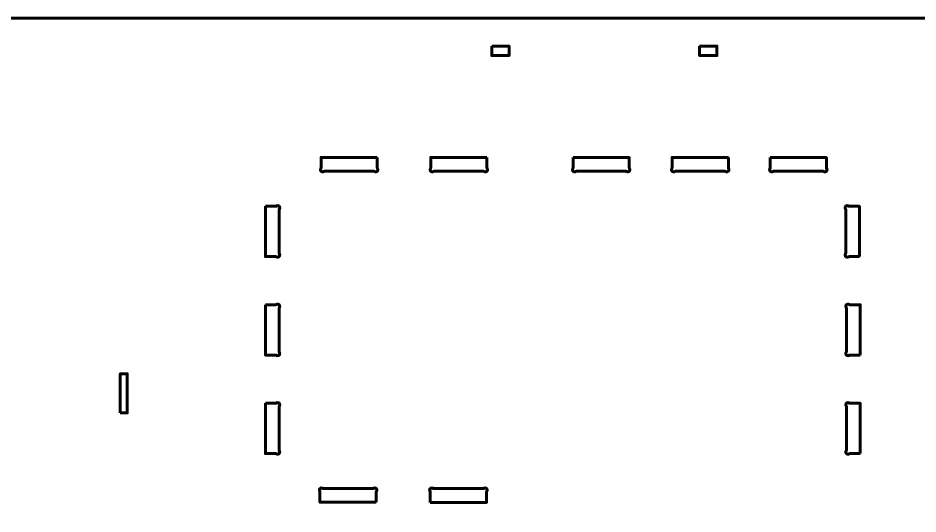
# Model space of a CAD drawing. Header units: millimetres. Extents: x -607 to 1451, y -798 to 283.
# Drawn here: x 677.7 to 1075.9, y -266 to -46.6 of the extents above; entities that cross this region are included whole.
import ezdxf

# ---------------------------------------------------------------- set-up
doc = ezdxf.new("R2010")
doc.units = ezdxf.units.MM
doc.header["$MEASUREMENT"] = 0
doc.layers.add('layer 1', color=7, linetype='Continuous')

msp = doc.modelspace()

# ---------------------------------------------------------------- linework, layer by layer
at = {"layer": 'layer 1', "color": 142, "lineweight": 60}
for points, knots in [([(1117.1627, -46.5687), (1117.1627, -46.5687), (494.845, -46.5687), (494.845, -46.5687), (494.845, -46.5687), (494.845, -46.5687), (494.845, -558.5845), (494.845, -558.5845), (494.845, -558.5845), (494.845, -558.5845), (1117.1627, -558.5845), (1117.1627, -558.5845), (1117.1627, -558.5845), (1117.1627, -558.5845), (1117.1627, -46.5687), (1117.1627, -46.5687)], [0, 0, 0, 0, 0.2, 0.2, 0.2, 0.2, 0.4, 0.4, 0.4, 0.4, 0.6, 0.6, 0.6, 0.6, 1, 1, 1, 1]), ([(887.271, -58.9954), (887.271, -58.9954), (894.9439, -58.9954), (894.9439, -58.9954), (894.9439, -58.9954), (894.9439, -58.9954), (894.9439, -63.164), (894.9439, -63.164), (894.9439, -63.164), (894.9439, -63.164), (887.271, -63.164), (887.271, -63.164), (887.271, -63.164), (887.271, -63.164), (887.271, -58.9954), (887.271, -58.9954)], [0, 0, 0, 0, 0.2, 0.2, 0.2, 0.2, 0.4, 0.4, 0.4, 0.4, 0.6, 0.6, 0.6, 0.6, 1, 1, 1, 1]), ([(979.2138, -58.9954), (979.2138, -58.9954), (986.8867, -58.9954), (986.8867, -58.9954), (986.8867, -58.9954), (986.8867, -58.9954), (986.8867, -63.164), (986.8867, -63.164), (986.8867, -63.164), (986.8867, -63.164), (979.2138, -63.164), (979.2138, -63.164), (979.2138, -63.164), (979.2138, -63.164), (979.2138, -58.9954), (979.2138, -58.9954)], [0, 0, 0, 0, 0.2, 0.2, 0.2, 0.2, 0.4, 0.4, 0.4, 0.4, 0.6, 0.6, 0.6, 0.6, 1, 1, 1, 1]), ([(836.649, -108.2753), (836.649, -108.2753), (836.649, -113.0059), (836.649, -113.0059), (836.649, -113.0059), (836.8243, -113.1806), (836.9327, -113.4232), (836.9327, -113.6907), (836.9327, -113.6907), (836.9327, -114.2254), (836.4992, -114.659), (835.9643, -114.659), (835.9643, -114.659), (835.6968, -114.6588), (835.4547, -114.5506), (835.2795, -114.3754), (835.2795, -114.3754), (835.2795, -114.3754), (813.1306, -114.3754), (813.1306, -114.3754), (813.1306, -114.3754), (812.9554, -114.5503), (812.7131, -114.659), (812.4456, -114.659), (812.4456, -114.659), (811.9109, -114.6588), (811.4773, -114.2255), (811.4773, -113.6907), (811.4773, -113.6907), (811.4773, -113.4232), (811.5857, -113.1811), (811.761, -113.0059), (811.761, -113.0059), (811.761, -113.0059), (811.761, -108.2753), (811.761, -108.2753), (811.761, -108.2753), (811.761, -108.2753), (836.649, -108.2753), (836.649, -108.2753)], [0, 0, 0, 0, 0.09090909, 0.09090909, 0.09090909, 0.09090909, 0.18181818, 0.18181818, 0.18181818, 0.18181818, 0.27272727, 0.27272727, 0.27272727, 0.27272727, 0.36363636, 0.36363636, 0.36363636, 0.36363636, 0.45454545, 0.45454545, 0.45454545, 0.45454545, 0.54545455, 0.54545455, 0.54545455, 0.54545455, 0.63636364, 0.63636364, 0.63636364, 0.63636364, 0.72727273, 0.72727273, 0.72727273, 0.72727273, 0.81818182, 0.81818182, 0.81818182, 0.81818182, 1, 1, 1, 1]), ([(885.1641, -108.2753), (885.1641, -108.2753), (885.1641, -113.0059), (885.1641, -113.0059), (885.1641, -113.0059), (885.3394, -113.1806), (885.4478, -113.4232), (885.4478, -113.6907), (885.4478, -113.6907), (885.4478, -114.2254), (885.0143, -114.659), (884.4794, -114.659), (884.4794, -114.659), (884.2119, -114.6588), (883.9698, -114.5506), (883.7946, -114.3754), (883.7946, -114.3754), (883.7946, -114.3754), (861.6457, -114.3754), (861.6457, -114.3754), (861.6457, -114.3754), (861.4705, -114.5503), (861.2282, -114.659), (860.9607, -114.659), (860.9607, -114.659), (860.426, -114.6588), (859.9924, -114.2255), (859.9924, -113.6907), (859.9924, -113.6907), (859.9924, -113.4232), (860.1008, -113.1811), (860.2761, -113.0059), (860.2761, -113.0059), (860.2761, -113.0059), (860.2761, -108.2753), (860.2761, -108.2753), (860.2761, -108.2753), (860.2761, -108.2753), (885.1641, -108.2753), (885.1641, -108.2753)], [0, 0, 0, 0, 0.09090909, 0.09090909, 0.09090909, 0.09090909, 0.18181818, 0.18181818, 0.18181818, 0.18181818, 0.27272727, 0.27272727, 0.27272727, 0.27272727, 0.36363636, 0.36363636, 0.36363636, 0.36363636, 0.45454545, 0.45454545, 0.45454545, 0.45454545, 0.54545455, 0.54545455, 0.54545455, 0.54545455, 0.63636364, 0.63636364, 0.63636364, 0.63636364, 0.72727273, 0.72727273, 0.72727273, 0.72727273, 0.81818182, 0.81818182, 0.81818182, 0.81818182, 1, 1, 1, 1]), ([(923.2761, -108.298), (923.2761, -109.0805), (923.2761, -111.4448), (923.2761, -113.0059), (923.2761, -113.0059), (923.1008, -113.1811), (922.9924, -113.4232), (922.9924, -113.6907), (922.9924, -113.6907), (922.9924, -114.2254), (923.4259, -114.659), (923.9608, -114.659), (923.9608, -114.659), (924.2283, -114.6588), (924.4705, -114.5506), (924.6457, -114.3754), (924.6457, -114.3754), (924.6457, -114.3754), (946.7946, -114.3754), (946.7946, -114.3754), (946.7946, -114.3754), (946.9698, -114.5503), (947.2119, -114.659), (947.4794, -114.659), (947.4794, -114.659), (948.0143, -114.6588), (948.4478, -114.2255), (948.4478, -113.6907), (948.4478, -113.6907), (948.4478, -113.4232), (948.3393, -113.181), (948.1641, -113.0059), (948.1641, -113.0059), (948.1641, -113.0059), (948.1641, -108.6518), (948.1641, -108.2981), (948.1641, -108.2981), (948.1641, -108.2981), (923.2761, -108.298), (923.2761, -108.298)], [0, 0, 0, 0, 0.09090909, 0.09090909, 0.09090909, 0.09090909, 0.18181818, 0.18181818, 0.18181818, 0.18181818, 0.27272727, 0.27272727, 0.27272727, 0.27272727, 0.36363636, 0.36363636, 0.36363636, 0.36363636, 0.45454545, 0.45454545, 0.45454545, 0.45454545, 0.54545455, 0.54545455, 0.54545455, 0.54545455, 0.63636364, 0.63636364, 0.63636364, 0.63636364, 0.72727273, 0.72727273, 0.72727273, 0.72727273, 0.81818182, 0.81818182, 0.81818182, 0.81818182, 1, 1, 1, 1]), ([(991.9698, -108.2753), (991.9698, -108.2753), (991.9698, -113.0059), (991.9698, -113.0059), (991.9698, -113.0059), (992.1451, -113.1806), (992.2535, -113.4232), (992.2535, -113.6907), (992.2535, -113.6907), (992.2535, -114.2254), (991.82, -114.659), (991.2851, -114.659), (991.2851, -114.659), (991.0176, -114.6588), (990.7755, -114.5506), (990.6003, -114.3754), (990.6003, -114.3754), (990.6003, -114.3754), (968.4514, -114.3754), (968.4514, -114.3754), (968.4514, -114.3754), (968.2762, -114.5503), (968.0339, -114.659), (967.7664, -114.659), (967.7664, -114.659), (967.2317, -114.6588), (966.7981, -114.2255), (966.7981, -113.6907), (966.7981, -113.6907), (966.7981, -113.4232), (966.9065, -113.1811), (967.0818, -113.0059), (967.0818, -113.0059), (967.0818, -113.0059), (967.0818, -108.2753), (967.0818, -108.2753), (967.0818, -108.2753), (967.0818, -108.2753), (991.9698, -108.2753), (991.9698, -108.2753)], [0, 0, 0, 0, 0.09090909, 0.09090909, 0.09090909, 0.09090909, 0.18181818, 0.18181818, 0.18181818, 0.18181818, 0.27272727, 0.27272727, 0.27272727, 0.27272727, 0.36363636, 0.36363636, 0.36363636, 0.36363636, 0.45454545, 0.45454545, 0.45454545, 0.45454545, 0.54545455, 0.54545455, 0.54545455, 0.54545455, 0.63636364, 0.63636364, 0.63636364, 0.63636364, 0.72727273, 0.72727273, 0.72727273, 0.72727273, 0.81818182, 0.81818182, 0.81818182, 0.81818182, 1, 1, 1, 1]), ([(1010.4818, -108.298), (1010.4818, -109.0805), (1010.4818, -111.4448), (1010.4818, -113.0059), (1010.4818, -113.0059), (1010.3065, -113.1811), (1010.1981, -113.4232), (1010.1981, -113.6907), (1010.1981, -113.6907), (1010.1981, -114.2254), (1010.6316, -114.659), (1011.1665, -114.659), (1011.1665, -114.659), (1011.434, -114.6588), (1011.6762, -114.5506), (1011.8514, -114.3754), (1011.8514, -114.3754), (1011.8514, -114.3754), (1034.0003, -114.3754), (1034.0003, -114.3754), (1034.0003, -114.3754), (1034.1755, -114.5503), (1034.4176, -114.659), (1034.6851, -114.659), (1034.6851, -114.659), (1035.22, -114.6588), (1035.6535, -114.2255), (1035.6535, -113.6907), (1035.6535, -113.6907), (1035.6535, -113.4232), (1035.545, -113.181), (1035.3698, -113.0059), (1035.3698, -113.0059), (1035.3698, -113.0059), (1035.3698, -108.6518), (1035.3698, -108.2981), (1035.3698, -108.2981), (1035.3698, -108.2981), (1010.4818, -108.298), (1010.4818, -108.298)], [0, 0, 0, 0, 0.09090909, 0.09090909, 0.09090909, 0.09090909, 0.18181818, 0.18181818, 0.18181818, 0.18181818, 0.27272727, 0.27272727, 0.27272727, 0.27272727, 0.36363636, 0.36363636, 0.36363636, 0.36363636, 0.45454545, 0.45454545, 0.45454545, 0.45454545, 0.54545455, 0.54545455, 0.54545455, 0.54545455, 0.63636364, 0.63636364, 0.63636364, 0.63636364, 0.72727273, 0.72727273, 0.72727273, 0.72727273, 0.81818182, 0.81818182, 0.81818182, 0.81818182, 1, 1, 1, 1]), ([(787.1772, -129.8591), (787.1772, -129.8591), (787.1772, -152.1327), (787.1772, -152.1327), (787.1772, -152.1327), (788.1457, -152.1327), (790.318, -152.1327), (791.8791, -152.1327), (791.8791, -152.1327), (792.0542, -152.308), (792.2965, -152.4164), (792.5639, -152.4164), (792.5639, -152.4164), (793.0987, -152.4164), (793.5323, -151.9829), (793.5323, -151.4481), (793.5323, -151.4481), (793.5323, -151.1806), (793.4239, -150.9384), (793.2486, -150.7632), (793.2486, -150.7632), (793.2486, -150.7632), (793.2486, -131.2284), (793.2486, -131.2284), (793.2486, -131.2284), (793.4238, -131.0534), (793.5323, -130.8111), (793.5323, -130.5436), (793.5323, -130.5436), (793.5323, -130.009), (793.0988, -129.5753), (792.5639, -129.5753), (792.5639, -129.5753), (792.2963, -129.5754), (792.0542, -129.6837), (791.879, -129.859), (791.879, -129.859), (790.318, -129.8591), (788.1457, -129.859), (787.1772, -129.859)], [0, 0, 0, 0, 0.09090909, 0.09090909, 0.09090909, 0.09090909, 0.18181818, 0.18181818, 0.18181818, 0.18181818, 0.27272727, 0.27272727, 0.27272727, 0.27272727, 0.36363636, 0.36363636, 0.36363636, 0.36363636, 0.45454545, 0.45454545, 0.45454545, 0.45454545, 0.54545455, 0.54545455, 0.54545455, 0.54545455, 0.63636364, 0.63636364, 0.63636364, 0.63636364, 0.72727273, 0.72727273, 0.72727273, 0.72727273, 0.81818182, 0.81818182, 0.81818182, 0.81818182, 1, 1, 1, 1]), ([(1049.9972, -152.0903), (1049.0287, -152.0903), (1046.8564, -152.0908), (1045.2954, -152.0908), (1045.2954, -152.0908), (1045.1202, -152.2657), (1044.8779, -152.3745), (1044.6105, -152.3745), (1044.6105, -152.3745), (1044.0757, -152.3741), (1043.6421, -151.941), (1043.6421, -151.4061), (1043.6421, -151.4061), (1043.6421, -151.1384), (1043.7505, -150.8965), (1043.9258, -150.7213), (1043.9258, -150.7213), (1043.9258, -150.7213), (1043.9258, -131.1866), (1043.9258, -131.1866), (1043.9258, -131.1866), (1043.7506, -131.0112), (1043.6421, -130.7693), (1043.6421, -130.5017), (1043.6421, -130.5017), (1043.6421, -129.9669), (1044.0756, -129.5333), (1044.6105, -129.5333), (1044.6105, -129.5333), (1044.8781, -129.533), (1045.1202, -129.6418), (1045.2953, -129.817), (1045.2953, -129.817), (1045.2953, -129.817), (1049.6006, -129.817), (1049.9972, -129.817), (1049.9972, -129.817), (1049.9972, -129.817), (1049.9972, -152.0903), (1049.9972, -152.0903)], [0, 0, 0, 0, 0.09090909, 0.09090909, 0.09090909, 0.09090909, 0.18181818, 0.18181818, 0.18181818, 0.18181818, 0.27272727, 0.27272727, 0.27272727, 0.27272727, 0.36363636, 0.36363636, 0.36363636, 0.36363636, 0.45454545, 0.45454545, 0.45454545, 0.45454545, 0.54545455, 0.54545455, 0.54545455, 0.54545455, 0.63636364, 0.63636364, 0.63636364, 0.63636364, 0.72727273, 0.72727273, 0.72727273, 0.72727273, 0.81818182, 0.81818182, 0.81818182, 0.81818182, 1, 1, 1, 1]), ([(787.1772, -173.4304), (788.1457, -173.4304), (790.3179, -173.4304), (791.879, -173.4304), (791.879, -173.4304), (792.0542, -173.2551), (792.2964, -173.1467), (792.5639, -173.1467), (792.5639, -173.1467), (793.0987, -173.1467), (793.5323, -173.5803), (793.5323, -174.1151), (793.5323, -174.1151), (793.5323, -174.3826), (793.4239, -174.6246), (793.2486, -174.7999), (793.2486, -174.7999), (793.2486, -174.7999), (793.2486, -194.3347), (793.2486, -194.3347), (793.2486, -194.3347), (793.4238, -194.51), (793.5323, -194.752), (793.5323, -195.0195), (793.5323, -195.0195), (793.5323, -195.5544), (793.0988, -195.9879), (792.5639, -195.9879), (792.5639, -195.9879), (792.2963, -195.988), (792.0542, -195.8794), (791.879, -195.7041), (791.879, -195.7041), (790.318, -195.7043), (788.1457, -195.7041), (787.1772, -195.7041), (787.1772, -195.7041), (787.1772, -195.7041), (787.1772, -173.4304), (787.1772, -173.4304)], [0, 0, 0, 0, 0.09090909, 0.09090909, 0.09090909, 0.09090909, 0.18181818, 0.18181818, 0.18181818, 0.18181818, 0.27272727, 0.27272727, 0.27272727, 0.27272727, 0.36363636, 0.36363636, 0.36363636, 0.36363636, 0.45454545, 0.45454545, 0.45454545, 0.45454545, 0.54545455, 0.54545455, 0.54545455, 0.54545455, 0.63636364, 0.63636364, 0.63636364, 0.63636364, 0.72727273, 0.72727273, 0.72727273, 0.72727273, 0.81818182, 0.81818182, 0.81818182, 0.81818182, 1, 1, 1, 1]), ([(1050.2972, -195.6622), (1049.3287, -195.6622), (1047.1565, -195.6622), (1045.5954, -195.6622), (1045.5954, -195.6622), (1045.4202, -195.8375), (1045.178, -195.9459), (1044.9105, -195.9459), (1044.9105, -195.9459), (1044.3757, -195.9459), (1043.9421, -195.5123), (1043.9421, -194.9775), (1043.9421, -194.9775), (1043.9421, -194.71), (1044.0505, -194.468), (1044.2258, -194.2927), (1044.2258, -194.2927), (1044.2258, -194.2927), (1044.2258, -174.7579), (1044.2258, -174.7579), (1044.2258, -174.7579), (1044.0506, -174.5826), (1043.9421, -174.3406), (1043.9421, -174.0731), (1043.9421, -174.0731), (1043.9421, -173.5382), (1044.3756, -173.1047), (1044.9105, -173.1047), (1044.9105, -173.1047), (1045.1781, -173.1046), (1045.4202, -173.2132), (1045.5954, -173.3885), (1045.5954, -173.3885), (1047.1564, -173.3883), (1049.3287, -173.3885), (1050.2972, -173.3885), (1050.2972, -173.3885), (1050.2972, -173.3885), (1050.2972, -195.6622), (1050.2972, -195.6622)], [0, 0, 0, 0, 0.09090909, 0.09090909, 0.09090909, 0.09090909, 0.18181818, 0.18181818, 0.18181818, 0.18181818, 0.27272727, 0.27272727, 0.27272727, 0.27272727, 0.36363636, 0.36363636, 0.36363636, 0.36363636, 0.45454545, 0.45454545, 0.45454545, 0.45454545, 0.54545455, 0.54545455, 0.54545455, 0.54545455, 0.63636364, 0.63636364, 0.63636364, 0.63636364, 0.72727273, 0.72727273, 0.72727273, 0.72727273, 0.81818182, 0.81818182, 0.81818182, 0.81818182, 1, 1, 1, 1]), ([(722.9427, -221.2587), (722.9427, -221.2587), (722.9427, -203.9285), (722.9427, -203.9285), (722.9427, -203.9285), (722.9427, -203.9285), (726.0514, -203.9285), (726.0514, -203.9285), (726.0514, -203.9285), (726.0514, -203.9285), (726.0514, -221.2587), (726.0514, -221.2587), (726.0514, -221.2587), (726.0514, -221.2587), (722.9427, -221.2587), (722.9427, -221.2587)], [0, 0, 0, 0, 0.2, 0.2, 0.2, 0.2, 0.4, 0.4, 0.4, 0.4, 0.6, 0.6, 0.6, 0.6, 1, 1, 1, 1]), ([(787.1772, -217.0023), (788.1457, -217.0023), (790.318, -217.0018), (791.879, -217.0018), (791.879, -217.0018), (792.0542, -216.8269), (792.2965, -216.7181), (792.5639, -216.7181), (792.5639, -216.7181), (793.0987, -216.7185), (793.5323, -217.1516), (793.5323, -217.6865), (793.5323, -217.6865), (793.5323, -217.9542), (793.4239, -218.1961), (793.2486, -218.3713), (793.2486, -218.3713), (793.2486, -218.3713), (793.2486, -237.906), (793.2486, -237.906), (793.2486, -237.906), (793.4238, -238.0814), (793.5323, -238.3233), (793.5323, -238.5909), (793.5323, -238.5909), (793.5323, -239.1257), (793.0988, -239.5593), (792.5639, -239.5593), (792.5639, -239.5593), (792.2963, -239.5596), (792.0542, -239.4508), (791.8791, -239.2756), (791.8791, -239.2756), (791.8791, -239.2756), (787.5738, -239.2756), (787.1772, -239.2756), (787.1772, -239.2756), (787.1772, -239.2756), (787.1772, -217.0023), (787.1772, -217.0023)], [0, 0, 0, 0, 0.09090909, 0.09090909, 0.09090909, 0.09090909, 0.18181818, 0.18181818, 0.18181818, 0.18181818, 0.27272727, 0.27272727, 0.27272727, 0.27272727, 0.36363636, 0.36363636, 0.36363636, 0.36363636, 0.45454545, 0.45454545, 0.45454545, 0.45454545, 0.54545455, 0.54545455, 0.54545455, 0.54545455, 0.63636364, 0.63636364, 0.63636364, 0.63636364, 0.72727273, 0.72727273, 0.72727273, 0.72727273, 0.81818182, 0.81818182, 0.81818182, 0.81818182, 1, 1, 1, 1]), ([(1050.2972, -239.2335), (1050.2972, -239.2335), (1050.2972, -216.9599), (1050.2972, -216.9599), (1050.2972, -216.9599), (1049.3287, -216.9599), (1047.1564, -216.9599), (1045.5953, -216.9599), (1045.5953, -216.9599), (1045.4202, -216.7846), (1045.1779, -216.6762), (1044.9105, -216.6762), (1044.9105, -216.6762), (1044.3757, -216.6762), (1043.9421, -217.1097), (1043.9421, -217.6445), (1043.9421, -217.6445), (1043.9421, -217.912), (1044.0505, -218.1542), (1044.2258, -218.3294), (1044.2258, -218.3294), (1044.2258, -218.3294), (1044.2258, -237.8642), (1044.2258, -237.8642), (1044.2258, -237.8642), (1044.0506, -238.0392), (1043.9421, -238.2815), (1043.9421, -238.549), (1043.9421, -238.549), (1043.9421, -239.0836), (1044.3756, -239.5173), (1044.9105, -239.5173), (1044.9105, -239.5173), (1045.1781, -239.5172), (1045.4202, -239.4089), (1045.5954, -239.2336), (1045.5954, -239.2336), (1047.1564, -239.2335), (1049.3287, -239.2336), (1050.2972, -239.2336)], [0, 0, 0, 0, 0.09090909, 0.09090909, 0.09090909, 0.09090909, 0.18181818, 0.18181818, 0.18181818, 0.18181818, 0.27272727, 0.27272727, 0.27272727, 0.27272727, 0.36363636, 0.36363636, 0.36363636, 0.36363636, 0.45454545, 0.45454545, 0.45454545, 0.45454545, 0.54545455, 0.54545455, 0.54545455, 0.54545455, 0.63636364, 0.63636364, 0.63636364, 0.63636364, 0.72727273, 0.72727273, 0.72727273, 0.72727273, 0.81818182, 0.81818182, 0.81818182, 0.81818182, 1, 1, 1, 1]), ([(836.1926, -260.7946), (836.1926, -260.0121), (836.1926, -257.6478), (836.1926, -256.0867), (836.1926, -256.0867), (836.3679, -255.9115), (836.4763, -255.6694), (836.4763, -255.4019), (836.4763, -255.4019), (836.4763, -254.8672), (836.0428, -254.4336), (835.5079, -254.4336), (835.5079, -254.4336), (835.2404, -254.4338), (834.9982, -254.542), (834.823, -254.7172), (834.823, -254.7172), (834.823, -254.7172), (812.6741, -254.7172), (812.6741, -254.7172), (812.6741, -254.7172), (812.4989, -254.5423), (812.2568, -254.4336), (811.9893, -254.4336), (811.9893, -254.4336), (811.4544, -254.4338), (811.0209, -254.8671), (811.0209, -255.4019), (811.0209, -255.4019), (811.0209, -255.6694), (811.1294, -255.9116), (811.3046, -256.0867), (811.3046, -256.0867), (811.3046, -256.0867), (811.3046, -260.4408), (811.3046, -260.7945), (811.3046, -260.7945), (811.3046, -260.7945), (836.1926, -260.7946), (836.1926, -260.7946)], [0, 0, 0, 0, 0.09090909, 0.09090909, 0.09090909, 0.09090909, 0.18181818, 0.18181818, 0.18181818, 0.18181818, 0.27272727, 0.27272727, 0.27272727, 0.27272727, 0.36363636, 0.36363636, 0.36363636, 0.36363636, 0.45454545, 0.45454545, 0.45454545, 0.45454545, 0.54545455, 0.54545455, 0.54545455, 0.54545455, 0.63636364, 0.63636364, 0.63636364, 0.63636364, 0.72727273, 0.72727273, 0.72727273, 0.72727273, 0.81818182, 0.81818182, 0.81818182, 0.81818182, 1, 1, 1, 1]), ([(860.1046, -260.8173), (860.1046, -260.8173), (860.1046, -256.0867), (860.1046, -256.0867), (860.1046, -256.0867), (859.9293, -255.912), (859.8209, -255.6694), (859.8209, -255.4019), (859.8209, -255.4019), (859.8209, -254.8672), (860.2544, -254.4336), (860.7893, -254.4336), (860.7893, -254.4336), (861.0568, -254.4338), (861.2989, -254.542), (861.4741, -254.7172), (861.4741, -254.7172), (861.4741, -254.7172), (883.623, -254.7172), (883.623, -254.7172), (883.623, -254.7172), (883.7982, -254.5423), (884.0405, -254.4336), (884.308, -254.4336), (884.308, -254.4336), (884.8427, -254.4338), (885.2763, -254.8671), (885.2763, -255.4019), (885.2763, -255.4019), (885.2763, -255.6694), (885.1679, -255.9115), (884.9926, -256.0867), (884.9926, -256.0867), (884.9926, -256.0867), (884.9926, -260.8173), (884.9926, -260.8173), (884.9926, -260.8173), (884.9926, -260.8173), (860.1046, -260.8173), (860.1046, -260.8173)], [0, 0, 0, 0, 0.09090909, 0.09090909, 0.09090909, 0.09090909, 0.18181818, 0.18181818, 0.18181818, 0.18181818, 0.27272727, 0.27272727, 0.27272727, 0.27272727, 0.36363636, 0.36363636, 0.36363636, 0.36363636, 0.45454545, 0.45454545, 0.45454545, 0.45454545, 0.54545455, 0.54545455, 0.54545455, 0.54545455, 0.63636364, 0.63636364, 0.63636364, 0.63636364, 0.72727273, 0.72727273, 0.72727273, 0.72727273, 0.81818182, 0.81818182, 0.81818182, 0.81818182, 1, 1, 1, 1])]:
    msp.add_open_spline(points, degree=3, knots=knots, dxfattribs=at)

doc.saveas('drawing.dxf')
